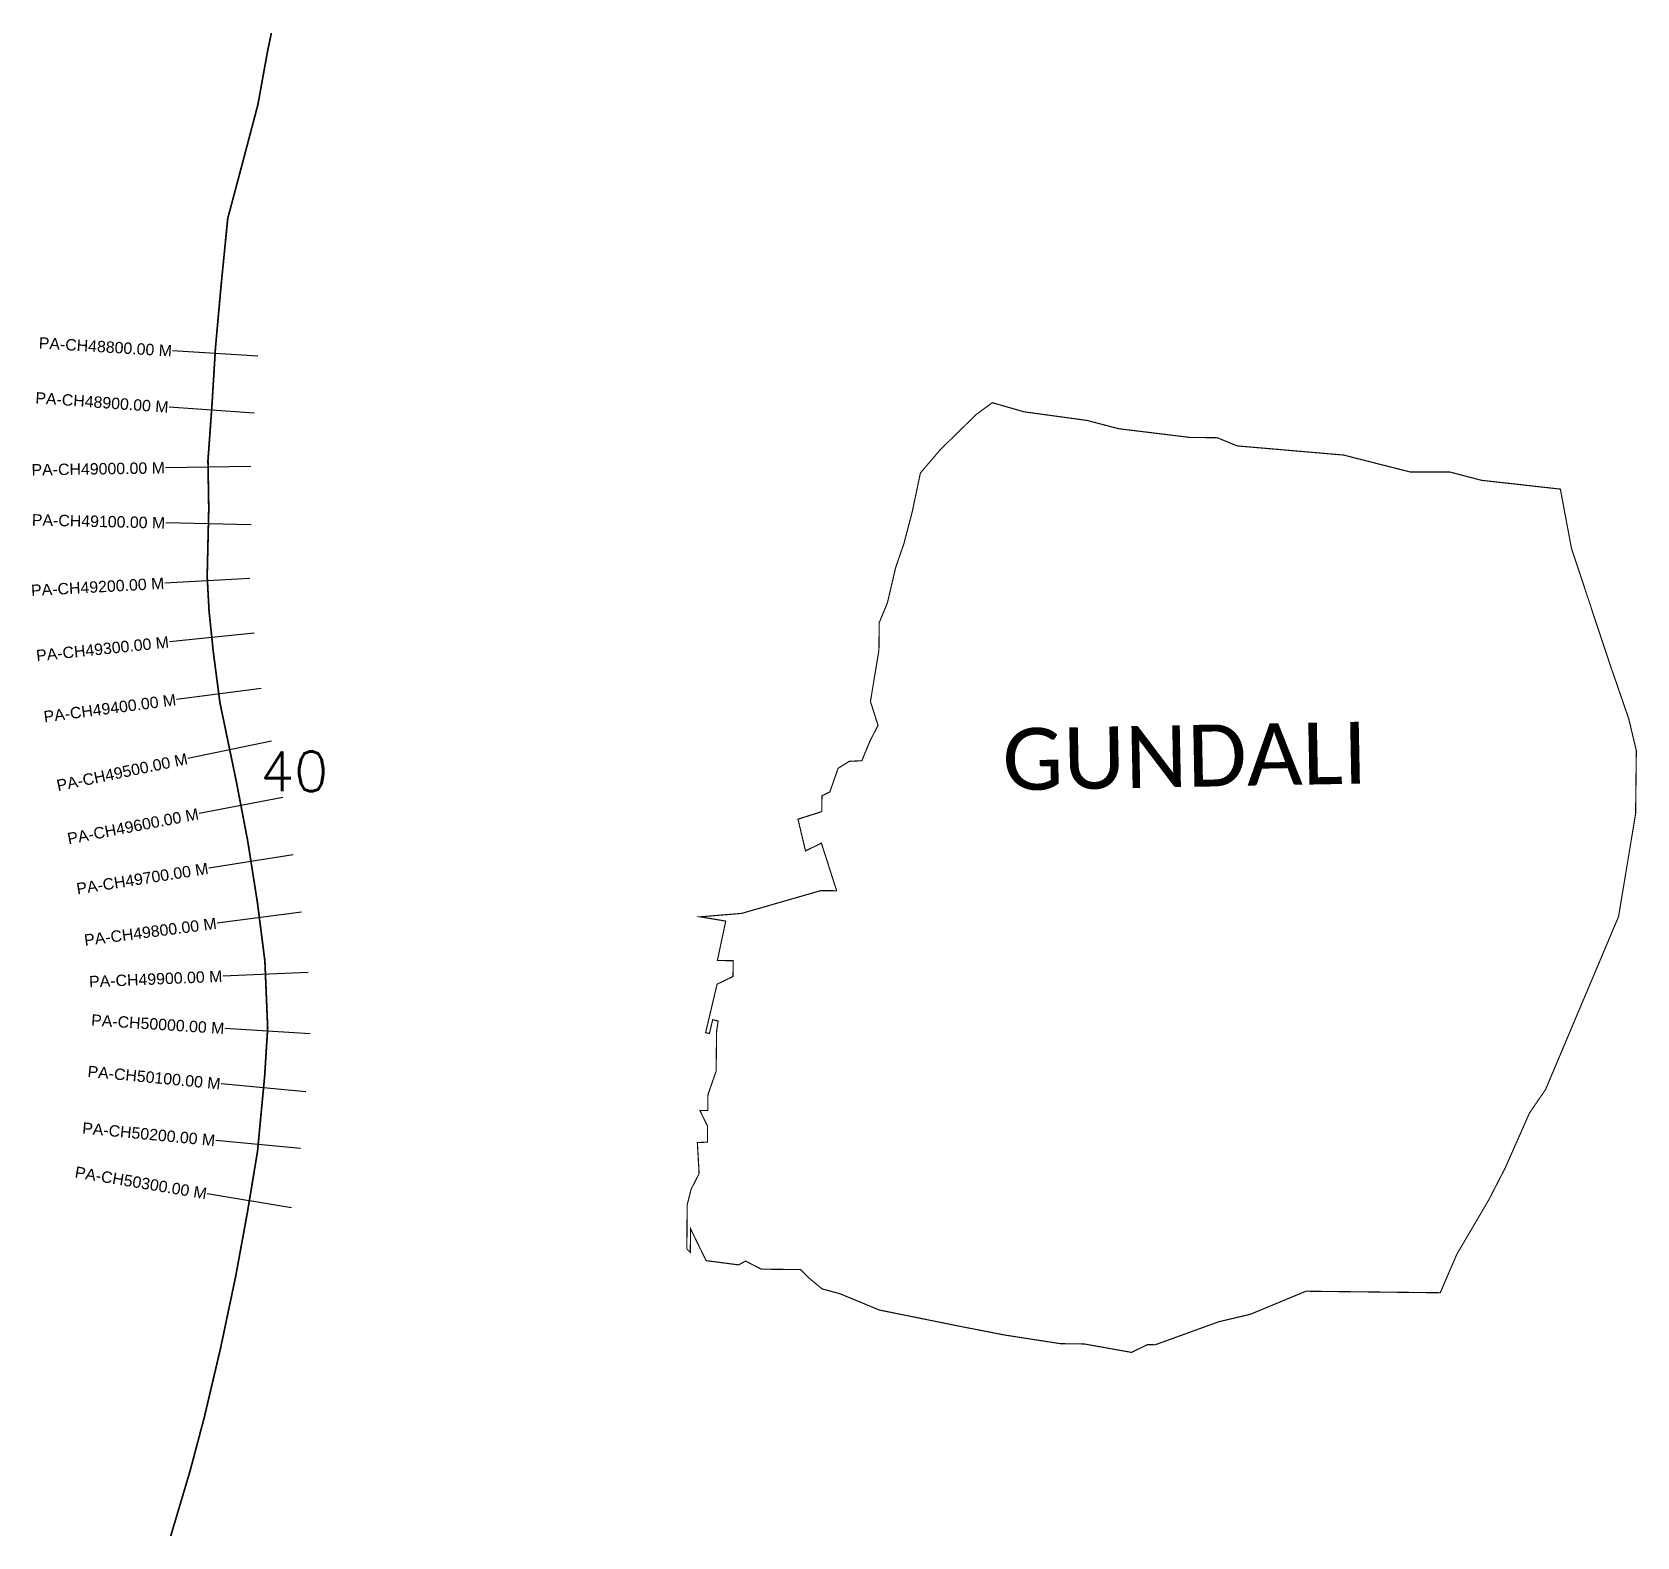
# Model space of a CAD drawing. Header units: metres. Extents: x 257395 to 260217, y 2187030 to 2189675.
import ezdxf
from ezdxf.enums import TextEntityAlignment as Align

# ---------------------------------------------------------------- set-up
doc = ezdxf.new("R2010")
doc.units = ezdxf.units.M
for name, color, linetype in [('CS', 134, 'Continuous'), ('CSMark', 6, 'Continuous'), ('NATURALLY PROTECTED', 3, 'Continuous'), ('VILLAGE NAME', 250, 'Continuous')]:
    doc.layers.add(name, color=color, linetype=linetype)
doc.styles.add('DynamicDimensions', font='arial.ttf')
doc.styles.get("Standard").update_dxf_attribs({"font": 'simplex.shx'})

msp = doc.modelspace()

# ---------------------------------------------------------------- linework, layer by layer
at = {"color": 6, "const_width": 2, "flags": 128}
msp.add_lwpolyline([(259083.8, 2189023.5), (259139.6, 2189007.5), (259250.5, 2188992.3), (259305.9, 2188977.8), (259430.8, 2188962.5), (259479.4, 2188961.9), (259514, 2188947.6), (259701.2, 2188931.5), (259819.1, 2188901.6), (259888.5, 2188901.6), (259943.9, 2188887.1), (260082.6, 2188871.6), (260102.2, 2188767.2), (260169.4, 2188565), (260203, 2188467.4), (260216.2, 2188411.7), (260214.9, 2188300.6), (260184.9, 2188120.2), (260056.6, 2187816.2), (260028.3, 2187774.9), (259985.5, 2187678.1), (259957.1, 2187622.9), (259900.4, 2187526.3), (259871.4, 2187459), (259635.3, 2187461.7), (259537.6, 2187421.2), (259481.9, 2187408), (259370.3, 2187367.6), (259356.5, 2187367.8), (259328.5, 2187354.2), (259245.4, 2187369), (259203.7, 2187369.5), (259106.7, 2187384.5), (259030.4, 2187399.3), (258885, 2187428.7), (258815.9, 2187457.3), (258784.2, 2187465.9), (258760.6, 2187485.7), (258746.9, 2187499.7), (258677.5, 2187500.5), (258649.9, 2187514.7), (258637.7, 2187508), (258580.5, 2187515.5), (258553.3, 2187571.4), (258552.8, 2187529.8), (258546.7, 2187535.9), (258547.3, 2187613.6), (258554.1, 2187640.8), (258568.3, 2187668.4), (258565.2, 2187723), (258582.9, 2187723.8), (258583.2, 2187751.6), (258569.6, 2187779.5), (258583.5, 2187779.4), (258583.8, 2187807.1), (258598.2, 2187848.6), (258599, 2187918.1), (258601.7, 2187936.6), (258592.3, 2187939), (258586.3, 2187914.8), (258579.7, 2187916.1), (258599.9, 2188001.4), (258627.9, 2188014.9), (258628.2, 2188042.7), (258600.4, 2188043), (258615.1, 2188112.3), (258570, 2188119.8), (258643, 2188125.8), (258782.4, 2188165.9), (258810.1, 2188165.6), (258783.3, 2188249.3), (258755.4, 2188235.7), (258742.1, 2188291.4), (258784, 2188304.8), (258784.3, 2188332.6), (258798.2, 2188339.3), (258812.6, 2188380.8), (258832.2, 2188393.1), (258854.4, 2188394.2), (258868.7, 2188428.8), (258882.9, 2188456.4), (258869.5, 2188498.2), (258884.4, 2188588.3), (258885, 2188636.9), (258899.3, 2188671.5), (258913.9, 2188733.8), (258928.2, 2188775.3), (258942.8, 2188830.7), (258957.4, 2188900), (258992.6, 2188941.2), (259055.8, 2189003), (259083.8, 2189023.5)], dxfattribs=at)
at = {"layer": 'CS'}
for p, q in [((257792.1, 2189105.5), (257642.4, 2189114.6)), ((257792.1, 2189105.5), (257642.4, 2189114.6)), ((257785.9, 2189004.9), (257636.3, 2189015.6)), ((257785.9, 2189004.9), (257636.3, 2189015.6)), ((257785.9, 2189004.9), (257636.3, 2189015.6)), ((257779.9, 2188911.6), (257629.9, 2188909.2)), ((257779.9, 2188911.6), (257629.9, 2188909.2)), ((257780.4, 2188808.7), (257630.5, 2188812.2)), ((257780.4, 2188808.7), (257630.5, 2188812.2)), ((257778.6, 2188714.6), (257628.8, 2188706.4)), ((257778.6, 2188714.6), (257628.8, 2188706.4)), ((257786.1, 2188618.6), (257636.9, 2188603.1)), ((257786.1, 2188618.6), (257636.9, 2188603.1)), ((257798.1, 2188521.3), (257649.4, 2188501.9)), ((257798.1, 2188521.3), (257649.4, 2188501.9)), ((257816.3, 2188428.7), (257669.5, 2188398.2)), ((257816.3, 2188428.7), (257669.5, 2188398.2)), ((257836.3, 2188329.6), (257689, 2188301.3)), ((257836.3, 2188329.6), (257689, 2188301.3)), ((257854.4, 2188228.6), (257706.2, 2188205.4)), ((257854.4, 2188228.6), (257706.2, 2188205.4)), ((257869.4, 2188127.7), (257720.7, 2188108.6)), ((257869.4, 2188127.7), (257720.7, 2188108.6)), ((257880.7, 2188021.9), (257730.9, 2188015.6)), ((257880.7, 2188021.9), (257730.9, 2188015.6)), ((257884.2, 2187914.1), (257734.5, 2187923.6)), ((257884.2, 2187914.1), (257734.5, 2187923.6)), ((257877, 2187812), (257727.7, 2187826.2)), ((257877, 2187812), (257727.7, 2187826.2)), ((257867.6, 2187712.5), (257718.3, 2187726.6)), ((257867.6, 2187712.5), (257718.3, 2187726.6)), ((257851.5, 2187608.5), (257703.5, 2187633.1))]:
    msp.add_line(p, q, dxfattribs=at)
at = {"layer": 'NATURALLY PROTECTED', "const_width": 3, "flags": 128}
msp.add_lwpolyline([(257816.2, 2189673.4), (257809.4, 2189640.8), (257792.5, 2189547.4), (257765.3, 2189444.3), (257739.5, 2189347.5), (257728.2, 2189234), (257717.9, 2189120.3), (257711.8, 2189020.2), (257704.7, 2188921.9), (257706.1, 2188837.4), (257703.3, 2188718.4), (257706.6, 2188657.5), (257714.1, 2188585.1), (257725.8, 2188495.9), (257754.7, 2188357), (257774.6, 2188253.1), (257791.7, 2188144.6), (257804.8, 2188041.9), (257809.7, 2187924.5), (257804.4, 2187840.2), (257791.8, 2187707.2), (257774.1, 2187600.7), (257753.7, 2187489.2), (257726.9, 2187361.8), (257698.4, 2187240.7), (257673.2, 2187145.6), (257639.8, 2187033.4), (257638.9, 2187031.4)], dxfattribs=at)

# ---------------------------------------------------------------- texts
at = {"insert": (257796.3, 2188410.4), "char_height": 70, "attachment_point": 1}
msp.add_mtext_dynamic_manual_height_columns('40', width=95.172, gutter_width=1, heights=[0], dxfattribs=at)
at = {"layer": 'CSMark', "style": 'DynamicDimensions'}
for s, rotation, p in [('PA-CH48800.00 M', 356.5282, (257641.4, 2189114.6)), ('PA-CH48900.00 M', 355.9048, (257635.3, 2189015.6)), ('PA-CH49000.00 M', 0.9131, (257628.9, 2188909.2)), ('PA-CH49100.00 M', 358.657, (257629.5, 2188812.2)), ('PA-CH49200.00 M', 3.1225, (257627.8, 2188706.3)), ('PA-CH49300.00 M', 5.9323, (257635.9, 2188603)), ('PA-CH49400.00 M', 7.4318, (257648.4, 2188501.7)), ('PA-CH49500.00 M', 11.7441, (257668.5, 2188398)), ('PA-CH49600.00 M', 10.8828, (257688, 2188301.1)), ('PA-CH49700.00 M', 8.9149, (257705.2, 2188205.2)), ('PA-CH49800.00 M', 7.3044, (257719.7, 2188108.5)), ('PA-CH49900.00 M', 2.3966, (257729.9, 2188015.6)), ('PA-CH50000.00 M', 356.3573, (257733.5, 2187923.7)), ('PA-CH50100.00 M', 354.588, (257726.7, 2187826.3)), ('PA-CH50200.00 M', 354.588, (257717.3, 2187726.7)), ('PA-CH50300.00 M', 350.5951, (257702.5, 2187633.2))]:
    msp.add_text(s, height=20, rotation=rotation, dxfattribs=at).set_placement(p, align=Align.MIDDLE_RIGHT)
at = {"layer": 'VILLAGE NAME', "insert": (259100.6, 2188450.6), "char_height": 108.748, "attachment_point": 1, "rotation": 1.1028}
msp.add_mtext_dynamic_manual_height_columns('{\\fCalibri|b0|i0|c0|p34;GUNDALI}', width=726.929, gutter_width=543.7, heights=[0], dxfattribs=at)
msp.add_mtext_dynamic_manual_height_columns('{\\fCalibri|b0|i0|c0|p34;GUNDALI}', width=726.929, gutter_width=543.7, heights=[0], dxfattribs=at)

doc.saveas('drawing.dxf')
